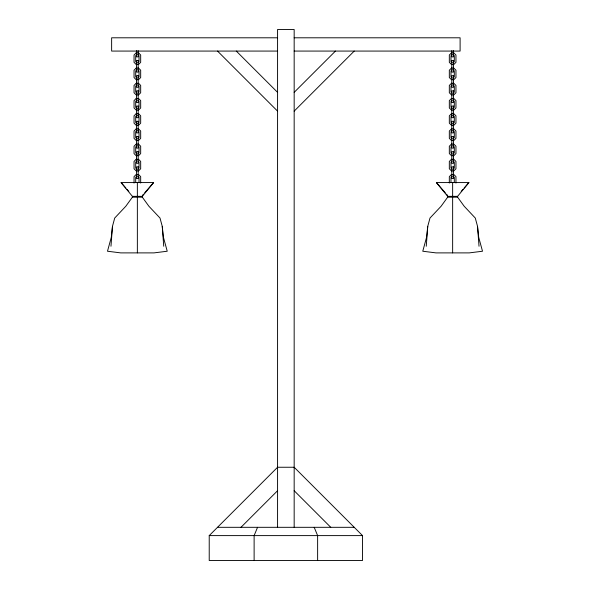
<?xml version="1.0" encoding="UTF-8"?>
<svg xmlns="http://www.w3.org/2000/svg" width="590" height="590" viewBox="0 0 590 590"><rect width="100%" height="100%" fill="white"/><g stroke="black" fill="none" stroke-linecap="round" stroke-linejoin="round"><path stroke-width="0.89" d="M110.972 246.251L112.469 226.339L114.711 218.042L125.818 206.249L132.381 197.178L132.381 196.345L121.097 182.576L153.621 182.576L142.338 196.345L142.338 197.178L148.901 206.249L160.008 218.042L162.25 226.339L163.415 237.254L167.228 251.229L153.983 252.889L120.736 252.889L107.491 251.229L111.311 237.254L112.469 226.339M426.253 246.251L427.75 226.339L429.992 218.042L441.099 206.249L447.663 197.178L447.663 196.345L436.379 182.576L468.902 182.576L457.619 196.345L457.619 197.178L464.183 206.249L475.289 218.042L477.531 226.339L478.689 237.254L482.509 251.229L469.264 252.889L436.017 252.889L422.772 251.229L426.585 237.254L427.75 226.339M257.557 527.312L254.12 535.609L254.12 560.5M142.338 195.519L143.525 194.154M144.712 192.79L153.621 182.576M461.181 191.425L462.966 189.383M464.153 188.026L468.902 182.576M136.873 54.531L135.7 55.703L135.7 61.655L136.873 62.828M137.846 62.828L139.019 61.655L139.019 55.703L137.846 54.531M136.873 69.738L135.7 70.911L135.7 76.862L136.873 78.035M137.846 78.035L139.019 76.862L139.019 70.911L137.846 69.738M136.873 84.938L135.7 86.111L135.7 92.062L136.873 93.235M137.846 93.235L139.019 92.062L139.019 86.111L137.846 84.938M136.873 100.138L135.7 101.318L135.7 107.262L136.873 108.435M137.846 108.435L139.019 107.262L139.019 101.318L137.846 100.138M136.873 115.345L135.7 116.518L135.7 122.469L136.873 123.642M137.846 123.642L139.019 122.469L139.019 116.518L137.846 115.345M136.873 130.545L135.7 131.718L135.7 137.669L136.873 138.842M137.846 138.842L139.019 137.669L139.019 131.718L137.846 130.545M136.873 145.752L135.7 146.925L135.7 152.869L136.873 154.049M137.846 154.049L139.019 152.869L139.019 146.925L137.846 145.752M136.873 160.952L135.7 162.125L135.7 168.076L136.873 169.249M137.846 169.249L139.019 168.076L139.019 162.125L137.846 160.952M136.873 176.152L135.7 177.325L135.7 182.428M294.167 92.357L335.459 51.072M294.167 111.134L354.229 51.072M452.154 54.531L450.981 55.703L450.981 61.655L452.154 62.828M453.127 62.828L454.3 61.655L454.3 55.703L453.127 54.531M452.154 69.738L450.981 70.911L450.981 76.862L452.154 78.035M453.127 78.035L454.3 76.862L454.3 70.911L453.127 69.738M452.154 84.938L450.981 86.111L450.981 92.062L452.154 93.235M453.127 93.235L454.3 92.062L454.3 86.111L453.127 84.938M452.154 100.138L450.981 101.318L450.981 107.262L452.154 108.435M453.127 108.435L454.3 107.262L454.3 101.318L453.127 100.138M452.154 115.345L450.981 116.518L450.981 122.469L452.154 123.642M453.127 123.642L454.3 122.469L454.3 116.518L453.127 115.345M452.154 130.545L450.981 131.718L450.981 137.669L452.154 138.842M453.127 138.842L454.3 137.669L454.3 131.718L453.127 130.545M452.154 145.752L450.981 146.925L450.981 152.869L452.154 154.049M453.127 154.049L454.3 152.869L454.3 146.925L453.127 145.752M452.154 160.952L450.981 162.125L450.981 168.076L452.154 169.249M453.127 169.249L454.3 168.076L454.3 162.125L453.127 160.952M452.154 176.152L450.981 177.325L450.981 182.428M209.221 535.609L277.573 467.25L294.167 467.25L362.526 535.609L362.526 560.5L209.221 560.5L209.221 535.609L362.526 535.609M240.986 527.312L277.573 490.718M277.573 37.797L111.635 37.797L111.635 51.072L277.573 51.072M294.167 37.797L460.104 37.797L460.104 51.072L294.167 51.072M132.381 196.345L142.338 196.345M447.663 196.345L457.619 196.345M132.381 197.178L142.338 197.178M447.663 197.178L457.619 197.178M217.518 527.312L354.229 527.312M453.127 176.152L454.3 177.325L454.3 182.531M236.288 51.072L277.573 92.357M217.518 51.072L277.573 111.134M137.846 176.152L139.019 177.325L139.019 182.531M294.167 490.718L330.761 527.312M436.379 182.576L445.288 192.79M446.475 194.154L447.663 195.519M121.097 182.576L125.847 188.026M127.034 189.383L128.819 191.425M314.19 527.312L317.627 535.609L317.627 560.5M477.531 226.339L479.021 246.251M162.25 226.339L163.74 246.251M455.959 183.048L455.959 176.639L453.813 174.493L451.468 174.493L449.322 176.639L449.322 183.048M453.467 50.644L453.467 56.876L451.807 56.876L451.807 50.644M452.641 182.576L452.641 252.889M294.167 527.312L294.167 29.5L277.573 29.5L277.573 527.312M140.678 183.048L140.678 176.639L138.532 174.493L136.187 174.493L134.041 176.639L134.041 183.048M138.185 50.644L138.185 56.876L136.526 56.876L136.526 50.644M137.359 182.576L137.359 252.889M136.187 52.871L134.041 55.017L134.041 62.341L136.187 64.487L138.532 64.487L140.678 62.341L140.678 55.017L138.532 52.871L136.187 52.871M136.187 68.079L134.041 70.225L134.041 77.548L136.187 79.694L138.532 79.694L140.678 77.548L140.678 70.225L138.532 68.079L136.187 68.079M136.187 83.279L134.041 85.425L134.041 92.748L136.187 94.894L138.532 94.894L140.678 92.748L140.678 85.425L138.532 83.279L136.187 83.279M136.187 98.478L134.041 100.624L134.041 107.955L136.187 110.094L138.532 110.094L140.678 107.955L140.678 100.624L138.532 98.478L136.187 98.478M136.187 113.686L134.041 115.832L134.041 123.155L136.187 125.301L138.532 125.301L140.678 123.155L140.678 115.832L138.532 113.686L136.187 113.686M136.187 128.886L134.041 131.032L134.041 138.355L136.187 140.501L138.532 140.501L140.678 138.355L140.678 131.032L138.532 128.886L136.187 128.886M136.187 144.093L134.041 146.232L134.041 153.562L136.187 155.708L138.532 155.708L140.678 153.562L140.678 146.232L138.532 144.093L136.187 144.093M136.187 159.293L134.041 161.439L134.041 168.762L136.187 170.908L138.532 170.908L140.678 168.762L140.678 161.439L138.532 159.293L136.187 159.293M451.468 52.871L449.322 55.017L449.322 62.341L451.468 64.487L453.813 64.487L455.959 62.341L455.959 55.017L453.813 52.871L451.468 52.871M451.468 68.079L449.322 70.225L449.322 77.548L451.468 79.694L453.813 79.694L455.959 77.548L455.959 70.225L453.813 68.079L451.468 68.079M451.468 83.279L449.322 85.425L449.322 92.748L451.468 94.894L453.813 94.894L455.959 92.748L455.959 85.425L453.813 83.279L451.468 83.279M451.468 98.478L449.322 100.624L449.322 107.955L451.468 110.094L453.813 110.094L455.959 107.955L455.959 100.624L453.813 98.478L451.468 98.478M451.468 113.686L449.322 115.832L449.322 123.155L451.468 125.301L453.813 125.301L455.959 123.155L455.959 115.832L453.813 113.686L451.468 113.686M451.468 128.886L449.322 131.032L449.322 138.355L451.468 140.501L453.813 140.501L455.959 138.355L455.959 131.032L453.813 128.886L451.468 128.886M451.468 144.093L449.322 146.232L449.322 153.562L451.468 155.708L453.813 155.708L455.959 153.562L455.959 146.232L453.813 144.093L451.468 144.093M451.468 159.293L449.322 161.439L449.322 168.762L451.468 170.908L453.813 170.908L455.959 168.762L455.959 161.439L453.813 159.293L451.468 159.293M138.185 60.468L136.526 60.468L136.526 72.083L138.185 72.083L138.185 60.468M453.467 60.468L451.807 60.468L451.807 72.083L453.467 72.083L453.467 60.468M138.185 75.668L136.526 75.668L136.526 87.283L138.185 87.283L138.185 75.668M453.467 75.668L451.807 75.668L451.807 87.283L453.467 87.283L453.467 75.668M138.185 90.875L136.526 90.875L136.526 102.49L138.185 102.49L138.185 90.875M453.467 90.875L451.807 90.875L451.807 102.49L453.467 102.49L453.467 90.875M138.185 106.075L136.526 106.075L136.526 117.69L138.185 117.69L138.185 106.075M453.467 106.075L451.807 106.075L451.807 117.69L453.467 117.69L453.467 106.075M138.185 121.275L136.526 121.275L136.526 132.89L138.185 132.89L138.185 121.275M453.467 121.275L451.807 121.275L451.807 132.89L453.467 132.89L453.467 121.275M138.185 136.482L136.526 136.482L136.526 148.097L138.185 148.097L138.185 136.482M453.467 136.482L451.807 136.482L451.807 148.097L453.467 148.097L453.467 136.482M138.185 151.682L136.526 151.682L136.526 163.297L138.185 163.297L138.185 151.682M453.467 151.682L451.807 151.682L451.807 163.297L453.467 163.297L453.467 151.682M138.185 166.882L136.526 166.882L136.526 178.497L138.185 178.497L138.185 166.882M453.467 166.882L451.807 166.882L451.807 178.497L453.467 178.497L453.467 166.882"/></g></svg>
